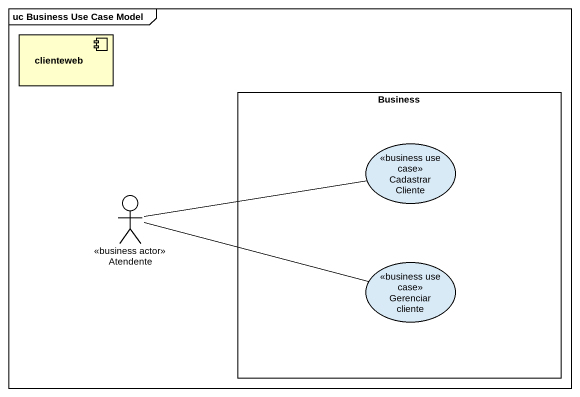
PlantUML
@startuml
mainframe uc Business Use Case Model
component clienteweb
rectangle Business {
  usecase "Cadastrar Cliente" as Cadastrar_Cliente <<business use case>>
  usecase "Gerenciar cliente" as Gerenciar_cliente <<business use case>>
}
actor Atendente <<business actor>>
Atendente -right- Cadastrar_Cliente
Atendente -right- Gerenciar_cliente
@enduml
